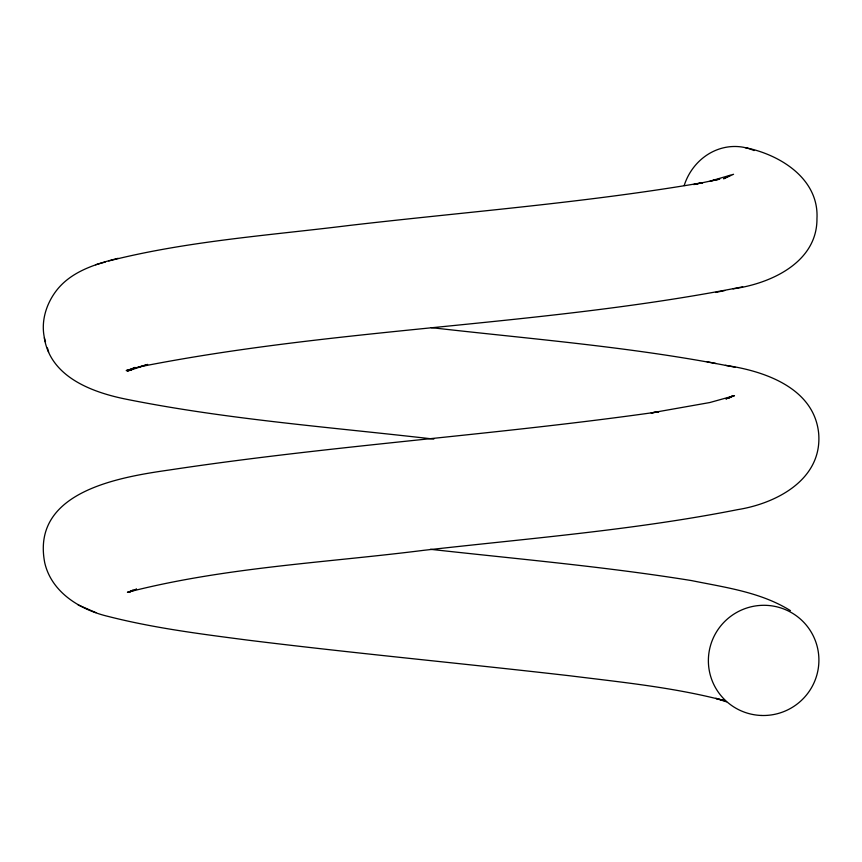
<?xml version="1.0" encoding="UTF-8"?>
<svg xmlns="http://www.w3.org/2000/svg" width="862" height="862" viewBox="0 0 862 862"><rect width="100%" height="100%" fill="white"/><g stroke="black" fill="none" stroke-linecap="round" stroke-linejoin="round"><path stroke-width="1.29" d="M132.791 368.462L130.819 369.992L135 367.374M729.284 397.996L732.42 396.014L726.03 398.869M132.619 590.168L129.462 592.097L136.465 589.231M730.092 175.417L723.606 178.779L733.562 174.275L710.105 181.128L719.738 179.124L693.716 184.533L702.789 182.636C585.6 202.753 466.848 211.772 348.841 225.51C268.642 235.445 187.313 241.015 108.774 260.96M133.869 367.837L127.328 371.199L147.661 364.443L126.208 370.574L135.916 367.826M118.105 258.32C95.477 263.998 70.846 271.53 56.116 290.99C45.277 305.32 39.986 324.478 45.514 341.977M726.149 398.88L734.489 395.658L709.771 402.543L651.155 412.92L658.827 411.799C496.21 434.998 332.021 445.406 169.588 469.962C119.215 477.171 30.967 491.566 44.727 562.724C51.537 592.42 80.144 609.746 107.965 616.373C153.759 628.075 200.76 634.001 247.545 640.1C354.95 653.396 462.732 663.46 570.256 675.83C622.17 682.295 674.58 687.477 725.287 700.871L715.751 698.339L726.547 701.84M136.498 589.155L127.436 592.302C224.131 567.325 324.748 562.821 423.522 550.344C528.417 538.405 634.033 530.152 737.71 509.625C776.63 503.397 822.467 479.391 818.674 433.457C814.181 387.878 764.206 370.908 725.448 365.337M95.617 264.753L105.326 261.994M733.045 288.845C770.359 283.77 817.305 262.522 816.961 218.614C819.105 178.66 779.83 154.438 745.177 147.628M138.34 367.083C337.85 327.409 543.092 326.267 742.678 286.83M715.611 292.455L724.683 290.569M431.205 327.625C532.662 339.24 634.841 347.106 735.092 367.255M433.812 439.103C331.331 427.229 228.053 419.6 126.768 399.322C92.525 392.49 50.599 377.308 44.307 337.807M430.397 549.299C517.502 559.018 604.93 566.593 691.496 580.579C725.147 587.431 760.78 592.097 790.454 610.652M706.969 361.706L716.01 363.516M78.119 604.908L95.854 612.613M47.432 348L48.638 352.138M684.159 185.599A55.34 51.235 -75.6 0 1 754.078 150.57M761.081 715.46A55.34 55.006 -31.1 0 0 812.726 634.831A55.34 55.006 -31.1 0 0 717.119 630.919A55.34 55.006 -31.1 0 0 761.081 715.46"/></g></svg>
